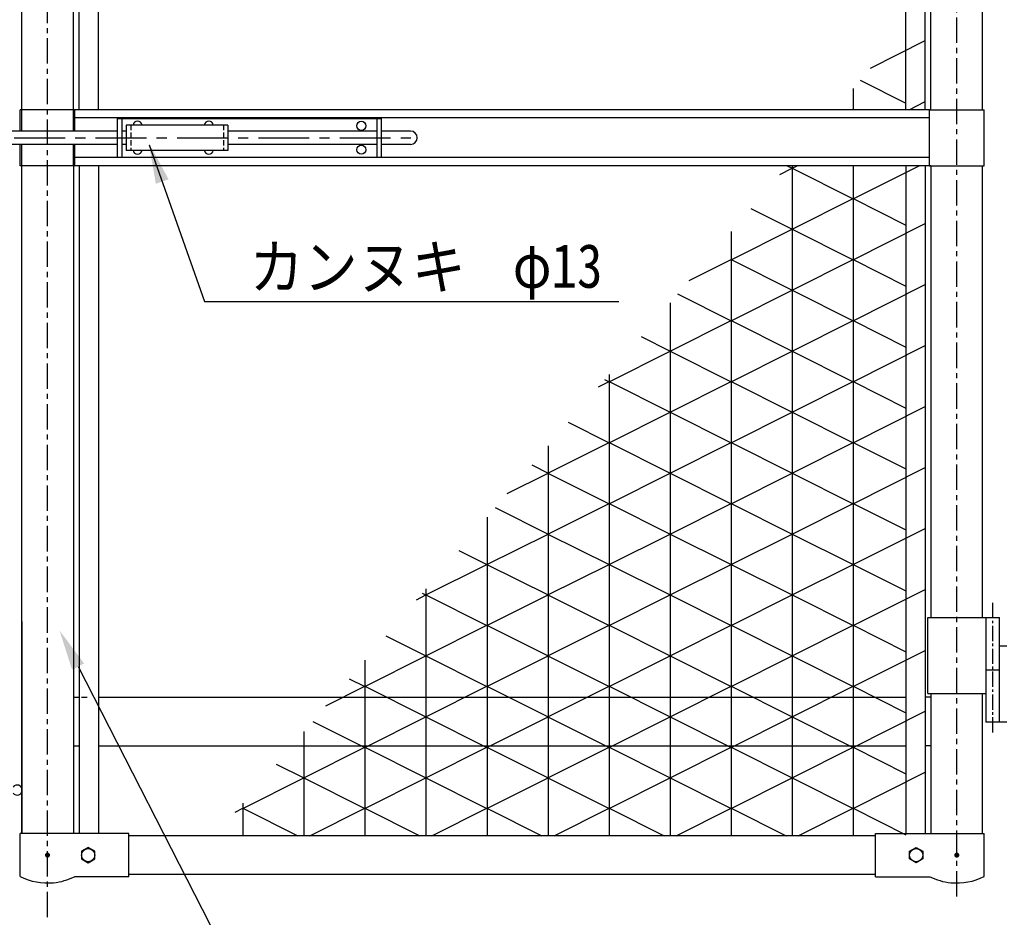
# Model space of a CAD drawing. Units: millimetres, scale not verified. Extents: x -4425 to 4425, y -3150 to 3150.
# Drawn here: x 1708 to 2672, y -202 to 681 of the extents above; entities that cross this region are included whole.
import ezdxf
from ezdxf.enums import TextEntityAlignment as Align

# ---------------------------------------------------------------- set-up
doc = ezdxf.new("R2010")
doc.units = ezdxf.units.MM
doc.header["$LTSCALE"] = 20
for name, pattern in [('DASHED', [7.5, 6, -1.5]), ('USER1', [2, 1.25, -0.25, 0.25, -0.25]), ('USER2', [4, 2.5, -0.5, 0.5, -0.5]), ('USER3', [1.125, 0.75, -0.125, 0.125, -0.125]), ('USER4', [0.375, 0.25, -0.125])]:
    doc.linetypes.add(name, pattern=pattern)
for name, color, linetype, lineweight in [('0-0_BUHIN', 7, 'Continuous', 25), ('0-2_KOUZOU', 7, 'Continuous', 25), ('0-3_SUNPOU', 1, 'Continuous', 25), ('0-9_1', 7, 'Continuous', 25), ('0-C_AMI-HATCH', 6, 'Continuous', 25)]:
    doc.layers.add(name, color=color, linetype=linetype, lineweight=lineweight)
doc.styles.add('ＭＳ ゴシック', font='')
doc.styles.get('ＭＳ ゴシック').set_extended_font_data('MS Gothic')

msp = doc.modelspace()

# ---------------------------------------------------------------- linework, layer by layer
at = {"layer": '0-0_BUHIN', "color": 1, "linetype": 'USER1'}
for p, q in [((1735.83, -202.28), (1735.83, 1325.68)), ((2630.03, -181.83), (2630.03, 1325.68))]:
    msp.add_line(p, q, dxfattribs=at)
at = {"layer": '0-0_BUHIN'}
for p, q in [((1762.83, 592.3), (1708.83, 592.3)), ((2603.03, 592.3), (1762.83, 592.3)), ((2603.03, 592.3), (2657.03, 592.3)), ((1762.83, 537.3), (1708.83, 537.3)), ((2604.63, 537.3), (1762.83, 537.3)), ((2603.03, 537.3), (2657.03, 537.3)), ((2601.48, 92.8), (2671.88, 92.8)), ((2601.48, 17.8), (2601.48, 92.8)), ((2658.58, 92.8), (2658.58, -10.2)), ((2671.88, -10.2), (2671.88, 92.8)), ((2671.88, 64.8), (2738.48, 64.8)), ((2658.58, 41.3), (2671.88, 41.3)), ((2601.48, 17.8), (2658.58, 17.8)), ((2738.48, -10.2), (2658.58, -10.2)), ((1815.83, -119.95), (1708.83, -119.95)), ((1708.83, -162.2), (1708.83, -119.95)), ((1815.83, -162.45), (1815.83, -119.95)), ((2657.03, -162.2), (2657.03, -119.95)), ((1815.83, -162.45), (1762.33, -162.45)), ((2550.03, -162.45), (2603.53, -162.45))]:
    msp.add_line(p, q, dxfattribs=at)
at = {"layer": '0-0_BUHIN', "color": 1}
for p, q in [((2603.03, 584.3), (1762.83, 584.3)), ((2603.03, 545.3), (1762.83, 545.3))]:
    msp.add_line(p, q, dxfattribs=at)
at = {"layer": '0-0_BUHIN', "color": 1, "linetype": 'USER2'}
msp.add_line((1463.17, 564.8), (2103.42, 564.8), dxfattribs=at)
at = {"layer": '0-0_BUHIN', "color": 1, "linetype": 'USER3'}
msp.add_line((2665.23, 106.94), (2665.23, -21.77), dxfattribs=at)
at = {"layer": '0-0_BUHIN'}
msp.add_lwpolyline([(2550.03, -162.45), (2550.03, -119.95), (2657.03, -119.95)], dxfattribs=at)
at = {"layer": '0-0_BUHIN', "color": 3}
msp.add_arc((1706.03, -77.2), 5, 216.86941, 143.1301, dxfattribs=at)
at = {"layer": '0-0_BUHIN'}
for centre, start, end in [((1735.83, -108.62), 243.25632, 275.73923), ((1735.83, -108.62), 275.73923, 296.21027), ((2630.03, -108.62), 243.78973, 264.26077), ((2630.03, -108.62), 264.26077, 296.74368)]:
    msp.add_arc(centre, 60, start, end, dxfattribs=at)
for points in [[(1733.33, -141.2), (1735.98, -138.71), (1735.83, -141.2)], [(1733.33, -141.2), (1735.67, -138.71), (1735.98, -138.71)], [(1733.33, -141.2), (1735.36, -138.75), (1735.67, -138.71)], [(1733.33, -141.2), (1735.05, -138.82), (1735.36, -138.75)], [(1733.33, -141.2), (1734.76, -138.94), (1735.05, -138.82)], [(1733.33, -141.2), (1734.49, -139.09), (1734.76, -138.94)], [(1733.33, -141.2), (1734.23, -139.28), (1734.49, -139.09)], [(1733.33, -141.2), (1734, -139.49), (1734.23, -139.28)], [(1733.33, -141.2), (1733.8, -139.73), (1734, -139.49)], [(1733.33, -141.2), (1733.64, -140), (1733.8, -139.73)], [(1733.33, -141.2), (1733.5, -140.28), (1733.64, -140)], [(1733.33, -141.2), (1733.41, -140.58), (1733.5, -140.28)], [(1733.33, -141.2), (1733.35, -140.89), (1733.41, -140.58)], [(1735.36, -143.66), (1733.33, -141.2), (1735.83, -141.2)], [(1735.05, -143.58), (1733.33, -141.2), (1735.36, -143.66)], [(1734.76, -143.46), (1733.33, -141.2), (1735.05, -143.58)], [(1734.49, -143.31), (1733.33, -141.2), (1734.76, -143.46)], [(1734.23, -143.13), (1733.33, -141.2), (1734.49, -143.31)], [(1734, -142.91), (1733.33, -141.2), (1734.23, -143.13)], [(1733.8, -142.67), (1733.33, -141.2), (1734, -142.91)], [(1733.64, -142.41), (1733.33, -141.2), (1733.8, -142.67)], [(1733.5, -142.12), (1733.33, -141.2), (1733.64, -142.41)], [(1733.41, -141.82), (1733.33, -141.2), (1733.5, -142.12)], [(1733.35, -141.52), (1733.33, -141.2), (1733.41, -141.82)], [(1735.36, -143.66), (1735.83, -141.2), (1735.67, -143.7)], [(1735.67, -143.7), (1735.83, -141.2), (1735.98, -143.7)], [(1735.83, -141.2), (1735.98, -138.71), (1736.3, -138.75)], [(1735.83, -141.2), (1736.3, -138.75), (1736.6, -138.82)], [(1735.83, -141.2), (1736.6, -138.82), (1736.89, -138.94)], [(1735.83, -141.2), (1736.89, -138.94), (1737.17, -139.09)], [(1735.83, -141.2), (1737.17, -139.09), (1737.42, -139.28)], [(1735.83, -141.2), (1737.42, -139.28), (1737.65, -139.49)], [(1735.83, -141.2), (1737.65, -139.49), (1737.85, -139.73)], [(1735.83, -141.2), (1737.85, -139.73), (1738.02, -140)], [(1735.83, -141.2), (1738.02, -140), (1738.15, -140.28)], [(1735.83, -141.2), (1738.15, -140.28), (1738.25, -140.58)], [(1735.83, -141.2), (1738.25, -140.58), (1738.31, -140.89)], [(1735.83, -141.2), (1738.31, -140.89), (1738.33, -141.2)], [(1738.25, -141.82), (1735.83, -141.2), (1738.33, -141.2)], [(1738.15, -142.12), (1735.83, -141.2), (1738.25, -141.82)], [(1738.02, -142.41), (1735.83, -141.2), (1738.15, -142.12)], [(1737.85, -142.67), (1735.83, -141.2), (1738.02, -142.41)], [(1737.65, -142.91), (1735.83, -141.2), (1737.85, -142.67)], [(1737.42, -143.13), (1735.83, -141.2), (1737.65, -142.91)], [(1737.17, -143.31), (1735.83, -141.2), (1737.42, -143.13)], [(1736.89, -143.46), (1735.83, -141.2), (1737.17, -143.31)], [(1736.6, -143.58), (1735.83, -141.2), (1736.89, -143.46)], [(1736.3, -143.66), (1735.83, -141.2), (1736.6, -143.58)], [(1735.98, -143.7), (1735.83, -141.2), (1736.3, -143.66)], [(1738.25, -141.82), (1738.33, -141.2), (1738.31, -141.52)], [(2627.53, -141.2), (2629.87, -138.71), (2630.03, -141.2)], [(2627.53, -141.2), (2629.56, -138.75), (2629.87, -138.71)], [(2627.53, -141.2), (2629.25, -138.82), (2629.56, -138.75)], [(2627.53, -141.2), (2628.96, -138.94), (2629.25, -138.82)], [(2627.53, -141.2), (2628.69, -139.09), (2628.96, -138.94)], [(2627.53, -141.2), (2628.43, -139.28), (2628.69, -139.09)], [(2627.53, -141.2), (2628.2, -139.49), (2628.43, -139.28)], [(2627.53, -141.2), (2628, -139.73), (2628.2, -139.49)], [(2627.53, -141.2), (2627.84, -140), (2628, -139.73)], [(2627.53, -141.2), (2627.7, -140.28), (2627.84, -140)], [(2627.53, -141.2), (2627.61, -140.58), (2627.7, -140.28)], [(2627.53, -141.2), (2627.55, -140.89), (2627.61, -140.58)], [(2629.87, -143.7), (2627.53, -141.2), (2630.03, -141.2)], [(2629.56, -143.66), (2627.53, -141.2), (2629.87, -143.7)], [(2629.25, -143.58), (2627.53, -141.2), (2629.56, -143.66)], [(2628.96, -143.46), (2627.53, -141.2), (2629.25, -143.58)], [(2628.69, -143.31), (2627.53, -141.2), (2628.96, -143.46)], [(2628.43, -143.13), (2627.53, -141.2), (2628.69, -143.31)], [(2628.2, -142.91), (2627.53, -141.2), (2628.43, -143.13)], [(2628, -142.67), (2627.53, -141.2), (2628.2, -142.91)], [(2627.84, -142.41), (2627.53, -141.2), (2628, -142.67)], [(2627.7, -142.12), (2627.53, -141.2), (2627.84, -142.41)], [(2627.61, -141.82), (2627.53, -141.2), (2627.7, -142.12)], [(2627.55, -141.52), (2627.53, -141.2), (2627.61, -141.82)], [(2630.03, -141.2), (2629.87, -138.71), (2630.18, -138.71)], [(2629.87, -143.7), (2630.03, -141.2), (2630.18, -143.7)], [(2630.03, -141.2), (2630.18, -138.71), (2630.5, -138.75)], [(2630.03, -141.2), (2630.5, -138.75), (2630.8, -138.82)], [(2630.03, -141.2), (2630.8, -138.82), (2631.09, -138.94)], [(2630.03, -141.2), (2631.09, -138.94), (2631.37, -139.09)], [(2630.03, -141.2), (2631.37, -139.09), (2631.62, -139.28)], [(2630.03, -141.2), (2631.62, -139.28), (2631.85, -139.49)], [(2630.03, -141.2), (2631.85, -139.49), (2632.05, -139.73)], [(2630.03, -141.2), (2632.05, -139.73), (2632.22, -140)], [(2630.03, -141.2), (2632.22, -140), (2632.35, -140.28)], [(2630.03, -141.2), (2632.35, -140.28), (2632.45, -140.58)], [(2630.03, -141.2), (2632.45, -140.58), (2632.51, -140.89)], [(2630.03, -141.2), (2632.51, -140.89), (2632.53, -141.2)], [(2632.51, -141.52), (2630.03, -141.2), (2632.53, -141.2)], [(2632.45, -141.82), (2630.03, -141.2), (2632.51, -141.52)], [(2632.35, -142.12), (2630.03, -141.2), (2632.45, -141.82)], [(2632.22, -142.41), (2630.03, -141.2), (2632.35, -142.12)], [(2632.05, -142.67), (2630.03, -141.2), (2632.22, -142.41)], [(2631.85, -142.91), (2630.03, -141.2), (2632.05, -142.67)], [(2631.62, -143.13), (2630.03, -141.2), (2631.85, -142.91)], [(2631.37, -143.31), (2630.03, -141.2), (2631.62, -143.13)], [(2631.09, -143.46), (2630.03, -141.2), (2631.37, -143.31)], [(2630.8, -143.58), (2630.03, -141.2), (2631.09, -143.46)], [(2630.5, -143.66), (2630.03, -141.2), (2630.8, -143.58)], [(2630.18, -143.7), (2630.03, -141.2), (2630.5, -143.66)]]:
    msp.add_solid(points, dxfattribs=at)
at = {"layer": '0-2_KOUZOU'}
for p, q in [((1710.43, 592.3), (1710.43, 1249.55)), ((1761.23, 592.3), (1761.23, 1249.55)), ((1766.83, 592.3), (1766.83, 1249.55)), ((1785.83, 592.3), (1785.83, 1249.55)), ((2580.03, 592.3), (2580.03, 1249.55)), ((2599.03, 592.3), (2599.03, 1249.55)), ((2604.63, 592.3), (2604.63, 1014.8)), ((2655.43, 592.3), (2655.43, 1014.8)), ((1708.83, 571.3), (1708.83, 592.3)), ((1762.83, 571.3), (1762.83, 592.3)), ((2603.03, 537.3), (2603.03, 592.3)), ((2657.03, 537.3), (2657.03, 592.3)), ((1708.83, 537.3), (1708.83, 558.3)), ((1762.83, 537.3), (1762.83, 558.3)), ((1710.43, -119.95), (1710.43, 537.3)), ((1761.23, 537.3), (1761.23, -119.95)), ((1766.83, 537.3), (1766.83, -119.95)), ((1785.83, 537.3), (1785.83, -119.95)), ((2580.03, 537.3), (2580.03, -119.95)), ((2599.03, 537.3), (2599.03, -119.95)), ((2604.63, 537.3), (2604.63, 92.8)), ((2655.43, 92.8), (2655.43, 537.3)), ((1710.43, 88.69), (1710.43, -119.95)), ((1761.23, 14.35), (1766.83, 14.35)), ((1769.37, 14.35), (1774.97, 14.35)), ((1785.83, 14.35), (2580.03, 14.35)), ((2604.63, 14.35), (2599.03, 14.35)), ((2604.63, 17.8), (2604.63, -119.95)), ((2655.43, -119.95), (2655.43, 17.8)), ((1761.23, -33.65), (1766.83, -33.65)), ((1785.83, -33.65), (2580.03, -33.65)), ((2604.63, -33.65), (2599.03, -33.65)), ((2550.03, -122.2), (1815.83, -122.2)), ((2583.53, -137.45), (2590.03, -133.7)), ((2590.03, -133.7), (2596.53, -137.45)), ((2583.53, -144.95), (2583.53, -137.45)), ((2596.53, -137.45), (2596.53, -144.95)), ((2590.03, -148.71), (2583.53, -144.95)), ((2596.53, -144.95), (2590.03, -148.71)), ((1855.01, -160.2), (1815.83, -160.2)), ((2550.03, -160.2), (1815.83, -160.2))]:
    msp.add_line(p, q, dxfattribs=at)
at = {"layer": '0-2_KOUZOU', "color": 1, "linetype": 'DASHED'}
for p, q in [((1710.43, 571.3), (1710.43, 592.3)), ((1761.23, 571.3), (1761.23, 592.3)), ((1710.43, 537.3), (1710.43, 558.3)), ((1761.23, 537.3), (1761.23, 558.3))]:
    msp.add_line(p, q, dxfattribs=at)
at = {"layer": '0-2_KOUZOU'}
msp.add_lwpolyline([(1775.83, -148.71), (1782.33, -144.95), (1782.33, -137.45), (1775.83, -133.7), (1769.33, -137.45), (1769.33, -144.95)], close=True, dxfattribs=at)
for centre in [(1775.83, -141.2), (2590.03, -141.2)]:
    msp.add_circle(centre, 6.5, dxfattribs=at)
at = {"layer": '0-3_SUNPOU'}
for p, q in [((1835.96, 557.97), (1890.09, 403.75)), ((1890.09, 403.75), (2297.8, 403.75)), ((1765.86, 44.38), (1967.62, -349.79))]:
    msp.add_line(p, q, dxfattribs=at)
for points in [[(1842.33, 519.52), (1835.47, 559.48), (1854.92, 523.9)], [(1842.33, 519.52), (1835.47, 559.48), (1854.92, 523.9)], [(1771.8, 47.41), (1747.64, 79.98), (1759.93, 41.34)]]:
    msp.add_solid(points, dxfattribs=at)
at = {"layer": '0-9_1'}
for p, q in [((1804.4, 583.8), (1804.4, 545.8)), ((1804.4, 583.8), (2064.4, 583.8)), ((1808.9, 583.8), (1808.9, 545.8)), ((2059.9, 545.8), (2059.9, 583.8)), ((2064.4, 545.8), (2064.4, 583.8)), ((1804.4, 571.3), (1616.4, 571.3)), ((1813.2, 571.3), (1808.9, 571.3)), ((1813.2, 577.3), (1813.2, 552.3)), ((1913.2, 577.3), (1813.2, 577.3)), ((1913.2, 577.3), (1913.2, 552.3)), ((2059.9, 571.3), (1913.2, 571.3)), ((2092.9, 571.3), (2064.4, 571.3)), ((1804.4, 558.3), (1616.4, 558.3)), ((1813.2, 558.3), (1808.9, 558.3)), ((1913.2, 552.3), (1813.2, 552.3)), ((2059.9, 558.3), (1913.2, 558.3)), ((2092.9, 558.3), (2064.4, 558.3)), ((1804.4, 545.8), (2064.4, 545.8))]:
    msp.add_line(p, q, dxfattribs=at)
at = {"layer": '0-9_1', "linetype": 'USER4'}
for p, q in [((1817.74, 577.3), (1817.74, 552.3)), ((1908.74, 577.3), (1908.74, 552.3))]:
    msp.add_line(p, q, dxfattribs=at)
at = {"layer": '0-9_1'}
for centre in [(2044.4, 576.55), (2044.4, 553.05)]:
    msp.add_circle(centre, 4.5, dxfattribs=at)
for centre, radius, start, end in [((1824.4, 576.55), 4.5, 9.59328, 170.40672), ((1894.4, 576.55), 4.5, 9.59328, 170.40672), ((2092.9, 564.8), 6.5, 270, 90), ((1824.4, 553.05), 4.5, 189.59328, 350.40672), ((1894.4, 553.05), 4.5, 189.59328, 350.40672)]:
    msp.add_arc(centre, radius, start, end, dxfattribs=at)
at = {"layer": '0-C_AMI-HATCH'}
for p, q in [((2545.09, 633.25), (2599.02, 660.34)), ((2535.01, 621.44), (2580.03, 598.83)), ((2528.02, 613.25), (2528.02, 592.3)), ((2583.01, 592.3), (2599.02, 600.34)), ((2455.92, 528.74), (2468.02, 534.82)), ((2463.18, 537.25), (2468.02, 534.82)), ((2467.99, 534.82), (2472.93, 537.3)), ((2467.99, 534.82), (2528.01, 504.67)), ((2468.02, 537.3), (2468.02, 416.48)), ((2528.01, 504.67), (2592.96, 537.3)), ((2528.02, 537.3), (2528.02, 416.48)), ((2427.35, 495.25), (2468.02, 474.82)), ((2408.01, 444.67), (2468.02, 474.82)), ((2408.02, 472.6), (2408.02, 416.48)), ((2366.78, 424.25), (2408.01, 444.96)), ((2408.01, 444.96), (2468.02, 414.82)), ((2408.01, 384.67), (2468.02, 414.82)), ((2408.02, 416.48), (2408.02, -122.2)), ((2467.99, 414.82), (2528.01, 384.67)), ((2468.02, 416.48), (2468.02, -122.2)), ((2528.01, 384.67), (2599.02, 420.34)), ((2528.02, 416.48), (2528.02, -122.2)), ((2355.5, 411.04), (2408.01, 384.67)), ((2348.02, 402.27), (2348.02, -122.2)), ((2347.99, 354.82), (2408.01, 384.96)), ((2408.01, 384.96), (2468.02, 354.82)), ((2467.99, 354.82), (2528.01, 384.96)), ((2528.01, 384.96), (2580.03, 358.83)), ((2319.68, 369.05), (2348.02, 354.82)), ((2528.01, 324.67), (2599.02, 360.34)), ((2288.01, 324.67), (2348.02, 354.82)), ((2347.99, 354.82), (2408.01, 324.67)), ((2408.01, 324.67), (2468.02, 354.82)), ((2467.99, 354.82), (2528.01, 324.67)), ((2288.02, 331.95), (2288.02, -122.2)), ((2277.61, 319.74), (2288.01, 324.96)), ((2283.67, 326.85), (2288.01, 324.67)), ((2288.01, 324.96), (2348.02, 294.82)), ((2347.99, 294.82), (2408.01, 324.96)), ((2408.01, 324.96), (2468.02, 294.82)), ((2467.99, 294.82), (2528.01, 324.96)), ((2528.01, 324.96), (2580.03, 298.83)), ((2528.01, 264.67), (2599.02, 300.34)), ((2288.01, 264.67), (2348.02, 294.82)), ((2347.99, 294.82), (2408.01, 264.67)), ((2408.01, 264.67), (2468.02, 294.82)), ((2467.99, 294.82), (2528.01, 264.67)), ((2247.84, 284.85), (2288.01, 264.67)), ((2227.99, 234.82), (2288.01, 264.96)), ((2228.02, 261.62), (2228.02, -122.2)), ((2288.01, 264.96), (2348.02, 234.82)), ((2347.99, 234.82), (2408.01, 264.96)), ((2408.01, 264.96), (2468.02, 234.82)), ((2467.99, 234.82), (2528.01, 264.96)), ((2528.01, 264.96), (2580.03, 238.83)), ((2212.01, 242.86), (2228.02, 234.82)), ((2188, 214.71), (2228.02, 234.82)), ((2227.99, 234.82), (2288.01, 204.67)), ((2288.01, 204.67), (2348.02, 234.82)), ((2347.99, 234.82), (2408.01, 204.67)), ((2408.01, 204.67), (2468.02, 234.82)), ((2467.99, 234.82), (2528.01, 204.67)), ((2528.01, 204.67), (2599.02, 240.34)), ((2227.99, 174.82), (2288.01, 204.96)), ((2288.01, 204.96), (2348.02, 174.82)), ((2347.99, 174.82), (2408.01, 204.96)), ((2408.01, 204.96), (2468.02, 174.82)), ((2467.99, 174.82), (2528.01, 204.96)), ((2528.01, 204.96), (2580.03, 178.83)), ((2176.18, 200.86), (2228.02, 174.82)), ((2168.02, 191.3), (2168.02, -122.2)), ((2168.01, 144.67), (2228.02, 174.82)), ((2227.99, 174.82), (2288.01, 144.67)), ((2288.01, 144.67), (2348.02, 174.82)), ((2347.99, 174.82), (2408.01, 144.67)), ((2408.01, 144.67), (2468.02, 174.82)), ((2467.99, 174.82), (2528.01, 144.67)), ((2528.01, 144.67), (2599.02, 180.34)), ((2140.17, 158.65), (2168.01, 144.67)), ((2107.99, 114.82), (2168.01, 144.96)), ((2168.01, 144.96), (2228.02, 114.82)), ((2227.99, 114.82), (2288.01, 144.96)), ((2288.01, 144.96), (2348.02, 114.82)), ((2347.99, 114.82), (2408.01, 144.96)), ((2408.01, 144.96), (2468.02, 114.82)), ((2467.99, 114.82), (2528.01, 144.96)), ((2528.01, 144.96), (2580.03, 118.83)), ((2104.35, 116.66), (2108.02, 114.82)), ((2108.02, 120.97), (2108.02, -122.2)), ((2528.01, 84.67), (2599.02, 120.34)), ((2098.83, 110.2), (2108.02, 114.82)), ((2107.99, 114.82), (2168.01, 84.67)), ((2168.01, 84.67), (2228.02, 114.82)), ((2227.99, 114.82), (2288.01, 84.67)), ((2288.01, 84.67), (2348.02, 114.82)), ((2347.99, 114.82), (2408.01, 84.67)), ((2408.01, 84.67), (2468.02, 114.82)), ((2467.99, 114.82), (2528.01, 84.67)), ((2107.99, 54.82), (2168.01, 84.96)), ((2168.01, 84.96), (2228.02, 54.82)), ((2227.99, 54.82), (2288.01, 84.96)), ((2288.01, 84.96), (2348.02, 54.82)), ((2347.99, 54.82), (2408.01, 84.96)), ((2408.01, 84.96), (2468.02, 54.82)), ((2467.99, 54.82), (2528.01, 84.96)), ((2528.01, 84.96), (2580.03, 58.83)), ((2068.51, 74.66), (2108.02, 54.82)), ((2528.01, 24.67), (2599.02, 60.34)), ((2048.01, 24.67), (2108.02, 54.82)), ((2048.02, 50.65), (2048.02, -122.2)), ((2107.99, 54.82), (2168.01, 24.67)), ((2168.01, 24.67), (2228.02, 54.82)), ((2227.99, 54.82), (2288.01, 24.67)), ((2288.01, 24.67), (2348.02, 54.82)), ((2347.99, 54.82), (2408.01, 24.67)), ((2408.01, 24.67), (2468.02, 54.82)), ((2467.99, 54.82), (2528.01, 24.67)), ((2032.5, 32.46), (2048.01, 24.67)), ((2009.69, 5.72), (2048.01, 24.96)), ((2048.01, 24.96), (2108.02, -5.18)), ((2107.99, -5.18), (2168.01, 24.96)), ((2168.01, 24.96), (2228.02, -5.18)), ((2227.99, -5.18), (2288.01, 24.96)), ((2288.01, 24.96), (2348.02, -5.18)), ((2347.99, -5.18), (2408.01, 24.96)), ((2408.01, 24.96), (2468.02, -5.18)), ((2467.99, -5.18), (2528.01, 24.96)), ((2528.01, 24.96), (2580.03, -1.17)), ((2528.01, -35.33), (2599.02, 0.34)), ((1996.67, -9.54), (2048.01, -35.33)), ((2048.01, -35.33), (2108.02, -5.18)), ((2107.99, -5.18), (2168.01, -35.33)), ((2168.01, -35.33), (2228.02, -5.18)), ((2227.99, -5.18), (2288.01, -35.33)), ((2288.01, -35.33), (2348.02, -5.18)), ((2347.99, -5.18), (2408.01, -35.33)), ((2408.01, -35.33), (2468.02, -5.18)), ((2467.99, -5.18), (2528.01, -35.33)), ((1988.02, -19.67), (1988.02, -122.2)), ((1987.99, -65.18), (2048.01, -35.04)), ((2048.01, -35.04), (2108.02, -65.18)), ((2107.99, -65.18), (2168.01, -35.04)), ((2168.01, -35.04), (2228.02, -65.18)), ((2227.99, -65.18), (2288.01, -35.04)), ((2288.01, -35.04), (2348.02, -65.18)), ((2347.99, -65.18), (2408.01, -35.04)), ((2408.01, -35.04), (2468.02, -65.18)), ((2467.99, -65.18), (2528.01, -35.04)), ((2528.01, -35.04), (2580.03, -61.17)), ((1960.85, -51.53), (1988.02, -65.18)), ((1928.01, -95.33), (1988.02, -65.18)), ((1987.99, -65.18), (2048.01, -95.33)), ((2048.01, -95.33), (2108.02, -65.18)), ((2107.99, -65.18), (2168.01, -95.33)), ((2168.01, -95.33), (2228.02, -65.18)), ((2227.99, -65.18), (2288.01, -95.33)), ((2288.01, -95.33), (2348.02, -65.18)), ((2347.99, -65.18), (2408.01, -95.33)), ((2408.01, -95.33), (2468.02, -65.18)), ((2467.99, -65.18), (2528.01, -95.33)), ((2528.01, -95.33), (2599.02, -59.66)), ((1920.52, -98.8), (1928.01, -95.04)), ((1928.01, -95.04), (1982.09, -122.2)), ((1928.02, -90), (1928.02, -122.2)), ((1993.92, -122.2), (2048.01, -95.04)), ((2048.01, -95.04), (2102.09, -122.2)), ((2113.92, -122.2), (2168.01, -95.04)), ((2168.01, -95.04), (2222.09, -122.2)), ((2233.92, -122.2), (2288.01, -95.04)), ((2288.01, -95.04), (2342.09, -122.2)), ((2353.92, -122.2), (2408.01, -95.04)), ((2408.01, -95.04), (2462.09, -122.2)), ((2473.92, -122.2), (2528.01, -95.04)), ((2528.01, -95.04), (2580.03, -121.17))]:
    msp.add_line(p, q, dxfattribs=at)
for points in [[(2467.99, 474.82), (2528.01, 504.96), (2580.03, 478.83)], [(2467.99, 474.82), (2528.01, 444.67), (2599.02, 480.34)], [(2467.99, 414.82), (2528.01, 444.96), (2580.03, 418.83)]]:
    msp.add_lwpolyline(points, dxfattribs=at)

# ---------------------------------------------------------------- texts
at = {"layer": '0-2_KOUZOU', "color": 3, "style": 'ＭＳ ゴシック', "width": 0.85}
msp.add_text('φ13', height=43.3, dxfattribs=at).set_placement((2193.41, 404.14), align=Align.BOTTOM_LEFT)
at = {"layer": '0-3_SUNPOU', "color": 3, "style": 'ＭＳ ゴシック', "width": 0.9}
msp.add_text('カンヌキ', height=43.3, dxfattribs=at).set_placement((1934.5, 402.97), align=Align.BOTTOM_LEFT)

doc.saveas('drawing.dxf')
